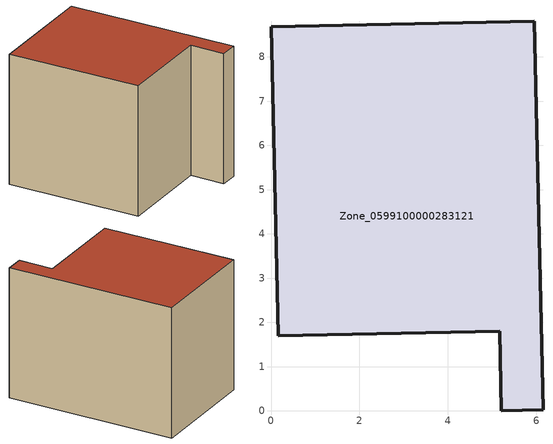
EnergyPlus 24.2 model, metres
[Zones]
Zone_0599100000283121
 floor ground (C_G): 5.17,1.8 0.16,1.7 0,8.68 5.95,8.81 6.15,0.02 5.21,0 z0
 wall outside (C_F): 5.95,8.81 0,8.68 0.16,1.7 5.17,1.8 5.21,0 6.15,0.02 5.95,8.81 z0:6.83
 roof outside (C_R): 6.15,0.02 5.95,8.81 0,8.68 0.16,1.7 5.17,1.8 5.21,0 z6.83
[BUILDING]
Pand.0599100000283121: North Axis=0; Terrain=City; Loads Convergence Tolerance Value=0.04; Temperature Convergence Tolerance Value=0.4; Solar Distribution=FullExterior; Maximum Number of Warmup Days=25; Minimum Number of Warmup Days=1
[Site:Location]
Rotterdam.The.Hague.AP_ZH_NLD Design_Conditions: Latitude=51.96; Longitude=4.45; Time Zone=1; Elevation=-4.5
[SITE:GROUNDTEMPERATURE:BUILDINGSURFACE]
18, 18, 18, 18, 18, 18, 18, 18, 18, 18, 18, 18
[MATERIAL] Thermal Absorptance=0.9; Solar Absorptance=0.7; Visible Absorptance=0.7
Name | Roughness | Thickness | Conductivity | Density | Specific Heat
G.TI.1946 | MediumSmooth | 0.15 | 1 | 540 | 1210
F.TI.1946 | Rough | 0.3 | 0.857143 | 1920 | 840
R.TI.1946 | MediumRough | 0.2 | 0.1 | 1500 | 1000
[CONSTRUCTION]
C_G: G.TI.1946
C_F: F.TI.1946
C_R: R.TI.1946
[ZONE]
Zone_0599100000283121: Type=1; Multiplier=1; Ceiling Height=Autocalculate; Volume=Autocalculate; Floor Area=autocalculate; Part of Total Floor Area=Yes
[ZONEINFILTRATION:DESIGNFLOWRATE]
Infil_Zone_0599100000283121: Zone or ZoneList or Space or SpaceList=Zone_0599100000283121; Schedule=AlwaysOn; Design Flow Rate Calculation Method=Flow/Area; Flow Rate per Floor Area=0.003; Constant Term Coefficient=1; Temperature Term Coefficient=0; Velocity Term Coefficient=0; Velocity Squared Term Coefficient=0
[HVACTEMPLATE:ZONE:IDEALLOADSAIRSYSTEM]
Zone_0599100000283121: Maximum Heating Supply Air Temperature=50; Minimum Cooling Supply Air Temperature=13; Maximum Heating Supply Air Humidity Ratio=0.0156; Minimum Cooling Supply Air Humidity Ratio=0.0077; Heating Limit=NoLimit; Cooling Limit=NoLimit; Dehumidification Control Type=ConstantSensibleHeatRatio; Cooling Sensible Heat Ratio=0.7; Dehumidification Setpoint=60; Humidification Control Type=None; Humidification Setpoint=30; Outdoor Air Method=None; Outdoor Air Flow Rate per Person=0.00944; Outdoor Air Flow Rate per Zone Floor Area=0; Outdoor Air Flow Rate per Zone=0; Demand Controlled Ventilation Type=None; Outdoor Air Economizer Type=NoEconomizer; Heat Recovery Type=None; Sensible Heat Recovery Effectiveness=0.7; Latent Heat Recovery Effectiveness=0.65
[ZONECONTROL:THERMOSTAT]
ThermostatControl_Zone_0599100000283121: Zone or ZoneList=Zone_0599100000283121; Control Type Schedule=DualSetpointControlType; Control 1=Thermostat_Zone_0599100000283121; Temperature Difference Between Cutout And Setpoint=0
[THERMOSTATSETPOINT:DUALSETPOINT]
Thermostat_Zone_0599100000283121: Heating Setpoint Temperature Schedule=HeatingSetpoint_Zone_0599100000283121; Cooling Setpoint Temperature Schedule=CoolingSetpoint_Zone_0599100000283121
[SCHEDULE:COMPACT]
HeatingSetpoint_Zone_0599100000283121: Through: 12/31, For: AllDays, Until: 24:00, 21
CoolingSetpoint_Zone_0599100000283121: Through: 12/31, For: AllDays, Until: 24:00, 24
DualSetpointControlType: Through: 12/31, For: AllDays, Until: 24:00, 4
AlwaysOn: Through: 12/31, For: AllDays, Until: 24:00, 1
